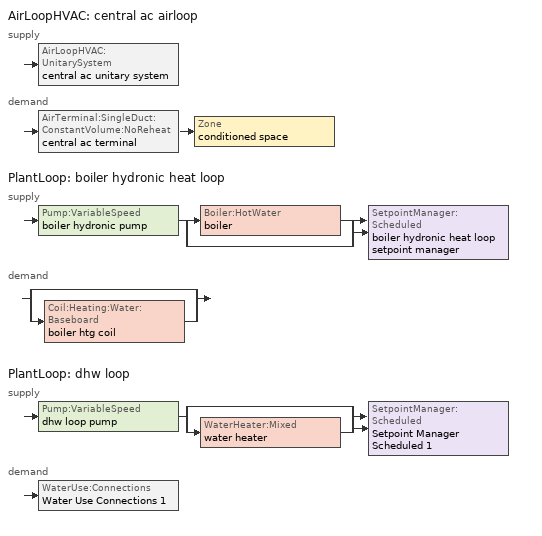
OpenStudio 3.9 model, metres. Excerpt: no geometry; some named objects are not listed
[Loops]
AirLoopHVAC 'central ac airloop'
 supply: AirLoopHVAC:UnitarySystem 'central ac unitary system'
 demand: AirTerminal:SingleDuct:ConstantVolume:NoReheat 'central ac terminal' > Zone 'conditioned space'
PlantLoop 'boiler hydronic heat loop'
 supply: Pump:VariableSpeed 'boiler hydronic pump' > split
  | Boiler:HotWater 'boiler'
  | bypass
  join > SetpointManager:Scheduled 'boiler hydronic heat loop setpoint manager'
 demand: split
  | bypass
  | Coil:Heating:Water:Baseboard 'boiler htg coil'
PlantLoop 'dhw loop'
 supply: Pump:VariableSpeed 'dhw loop pump' > split
  | bypass
  | WaterHeater:Mixed 'water heater'
  join > SetpointManager:Scheduled 'Setpoint Manager Scheduled 1'
 demand: WaterUse:Connections 'Water Use Connections 1'
[Sizing:Zone]
conditioned space: Zone Cooling Design Supply Air Temperature Input Method=SupplyAirTemperature; Zone Cooling Design Supply Air Temperature {C}=14; Zone Cooling Design Supply Air Temperature Difference {deltaC}=11.11; Zone Heating Design Supply Air Temperature Input Method=SupplyAirTemperature; Zone Heating Design Supply Air Temperature {C}=40; Zone Heating Design Supply Air Temperature Difference {deltaC}=11.11; Zone Cooling Design Supply Air Humidity Ratio {kg-H2O/kg-air}=0.0085; Zone Heating Design Supply Air Humidity Ratio {kg-H2O/kg-air}=0.008; Cooling Design Air Flow Method=DesignDay; Heating Design Air Flow Method=DesignDay; Account for Dedicated Outdoor Air System=No; Dedicated Outdoor Air System Control Strategy=NeutralSupplyAir; Dedicated Outdoor Air Low Setpoint Temperature for Design {C}=autosize; Dedicated Outdoor Air High Setpoint Temperature for Design {C}=autosize; Zone Load Sizing Method=Sensible Load Only No Latent Load; Zone Latent Cooling Design Supply Air Humidity Ratio Input Method=HumidityRatioDifference; Zone Cooling Design Supply Air Humidity Ratio Difference {kgWater/kgDryAir}=0.005; Zone Latent Heating Design Supply Air Humidity Ratio Input Method=HumidityRatioDifference; Zone Humidification Design Supply Air Humidity Ratio Difference {kgWater/kgDryAir}=0.005; Sizing Option=Coincident
[Zone equipment]
conditioned space: central ac terminal, boiler baseboard
[Coil:Cooling:DX:MultiSpeed]
central ac clg coil: Availability Schedule=Always On Discrete; Condenser Type=AirCooled; Minimum Outdoor Dry-Bulb Temperature for Compressor Operation {C}=-25; Apply Part Load Fraction to Speeds Greater than 1=No; Apply Latent Degradation to Speeds Greater than 1=No; Crankcase Heater Capacity {W}=50; Maximum Outdoor Dry-Bulb Temperature for Crankcase Heater Operation {C}=10; Basin Heater Capacity {W/K}=0; Basin Heater Setpoint Temperature {C}=2; Fuel Type=Electricity; Stage 1=Coil Cooling DX Multi Speed Stage Data 1; Stage 2=Coil Cooling DX Multi Speed Stage Data 2
[Coil:Cooling:DX:MultiSpeed:StageData] Rated Evaporator Fan Power Per Volume Flow Rate 2017 {W/(m3/s)}=773.3; Rated Evaporator Fan Power Per Volume Flow Rate 2023 {W/(m3/s)}=934.4; Nominal Time for Condensate Removal to Begin {s}=1000; Ratio of Initial Moisture Evaporation Rate and Steady State Latent Capacity=1.5; Maximum Cycling Rate {cycles/hr}=3; Latent Capacity Time Constant {s}=45; Rated Waste Heat Fraction of Power Input=0.2; Waste Heat Function of Temperature Curve=ConstantBiquadratic; Evaporative Condenser Effectiveness=0.9; Evaporative Condenser Air Flow Rate {m3/s}=autosize; Rated Evaporative Condenser Pump Power Consumption {W}=autosize
Name | Gross Rated Total Cooling Capacity {W} | Gross Rated Sensible Heat Ratio | Gross Rated Cooling COP {W/W} | Rated Air Flow Rate {m3/s} | Total Cooling Capacity Function of Temperature Curve | Total Cooling Capacity Function of Flow Fraction Curve | Energy Input Ratio Function of Temperature Curve | Energy Input Ratio Function of Flow Fraction Curve | Part Load Fraction Correlation Curve
Coil Cooling DX Multi Speed Stage Data 1 | 12934.3 | 0.805014 | 3.6031 | 0.698308 | Cool-CAP-fT1 | Cool-CAP-fFF1 | Cool-EIR-fT1 | Cool-EIR-fFF1 | Cool-PLF-fPLR1
Coil Cooling DX Multi Speed Stage Data 2 | 18014.4 | 0.729772 | 3.278821 | 0.811986 | Cool-CAP-fT2 | Cool-CAP-fFF2 | Cool-EIR-fT2 | Cool-EIR-fFF2 | Cool-PLF-fPLR2
[Fan:SystemModel]
central ac supply fan: Availability Schedule=Always On Discrete; Design Maximum Air Flow Rate {m3/s}=0.943895; Speed Control Method=Discrete; Electric Power Minimum Flow Rate Fraction=0.2; Design Pressure Rise {Pa}=500; Motor Efficiency=1; Motor In Air Stream Fraction=1; Design Electric Power Consumption {W}=autosize; Design Power Sizing Method=PowerPerFlow; Electric Power Per Unit Flow Rate {W/(m3/s)}=1059.44; Electric Power Per Unit Flow Rate Per Unit Pressure {W-s/m3-Pa}=1.66667; Fan Total Efficiency=0.7; Motor Loss Radiative Fraction=0; Speed Flow Fraction 1=0.86; Speed Electric Power Fraction 1=0.63606; Speed Flow Fraction 2=1; Speed Electric Power Fraction 2=1
[EnergyManagementSystem:Sensor]
Name | Output Variable or Output Meter Index Key | Output Variable or Output Meter
central_ac_supply_fan_s | central ac supply fan | Fan Electricity Energy
central_ac_clg_coil_s | central ac clg coil | Cooling Coil Total Cooling Energy
boiler_plr_s | boiler | Boiler Part Load Ratio
boiler_hydronic_pump_mfr_s | boiler hydronic pump | Pump Mass Flow Rate
boiler_hydronic_pump_s | boiler hydronic pump | Pump Electricity Energy
boiler_baseboard_s | boiler baseboard | Baseboard Total Heating Energy
water_heater_energy | water heater | Water Heater Electricity Rate
water_heater_on_cycle_parasitic | water heater | Water Heater On Cycle Parasitic Electricity Rate
water_heater_off_cycle_parasitic | water heater | Water Heater Off Cycle Parasitic Electricity Rate
fridge_tin_s; tin_s | conditioned space | Zone Mean Air Temperature
win_s | conditioned space | Zone Air Humidity Ratio
tout_s | conditioned space | Zone Outdoor Air Drybulb Temperature
central_ac_airloop_Fan_RTF_s | central ac supply fan | Fan Runtime Fraction Speed 1
central_ac_airloop_Fan_RTF_s_1 | central ac supply fan | Fan Runtime Fraction Speed 2
conditioned_space_htg_unmet_s | conditioned space | Zone Heating Setpoint Not Met Time
conditioned_space_clg_unmet_s | conditioned space | Zone Cooling Setpoint Not Met Time
[EnergyManagementSystem:Program]
infil_program: Set p_m = 0.14; Set p_s = 0.22; Set s_m = 270; Set s_s = 370; Set z_m = 9.99744; Set z_s = 4.8768; Set f_t = (((s_m/z_m)^p_m)*((z_s/s_s)^p_s)); Set Tdiff = tin_s-tout_s; Set dT = @Abs Tdiff; Set c = 0.0323; Set Cs = 0.0772; Set Cw = 0.09; Set n = 0.65; Set sft = (f_t*0.5); Set temp1 = ((c*Cw)*((sft*site_vw_s)^(2*n)))^2; Set Qinf = (((c*Cs*(dT^n))^2)+temp1)^0.5; Set Qinf = (@Max Qinf 0); Set mech_vent_house_fan_sensible_load_act = 0.0; Set mech_vent_house_fan_latent_load_act = 0.0; Set OASupInPb = out_pb_s; Set OASupInTemp = tout_s; Set OASupInW = out_wt_s; Set OASupRho = (@RhoAirFnPbTdbW OASupInPb OASupInTemp OASupInW); Set OASupCp = (@CpAirFnW OASupInW); Set OASupInEnth = (@HFnTdbW OASupInTemp OASupInW); Set ZoneTemp = tin_s; Set ZoneW = win_s; Set ZoneCp = (@CpAirFnW ZoneW); Set ZoneAirEnth = (@HFnTdbW ZoneTemp ZoneW); Set mech_vent_house_fan_cfis_act = 0.0; Set QWHV_cfis_sup = 0.0; Set QWHV_cfis_suppl_sup = 0.0; Set QWHV_cfis_suppl_exh = 0.0; Set Qrange = 0; Set Qbath = 0; Set Qdryer = 0; Set Qdryer = Qdryer + 0.00573 * clothes_dryer_exhaust_0_sch_s; Set QWHV_sup = 0.0; Set QWHV_exh = 0.0; Set Qsupply = QWHV_sup + QWHV_cfis_sup + QWHV_cfis_suppl_sup; Set Qexhaust = Qrange + Qbath + Qdryer + QWHV_exh + QWHV_cfis_suppl_exh; Set Qfan = (@Max Qexhaust Qsupply); Set Qducts = 0; Set Qducts = Qducts - central_ac_airloop_0_DuctImbalLkSupFanEquivCond; Set Qducts = Qducts + central_ac_airloop_0_DuctImbalLkExhFanEquivCond; If Qducts < 0; Set Qsupply = Qsupply - Qducts; Else; Set Qexhaust = Qexhaust + Qducts; EndIf; Set Qfan_with_ducts = (@Max Qexhaust Qsupply); Set Qimb = (@Abs (Qsupply - Qexhaust)); If Qinf + Qimb > 0; Set Qtot = Qfan_with_ducts + (Qinf^2) / (Qinf + Qimb); Else; Set Qtot = Qfan_with_ducts; EndIf; Set Qinf_adj = Qtot - Qfan; Set infil_flow_act = Qinf_adj; Set infil_program_Qinf = Qinf_adj; Set infil_program_Qfan = Qfan; Set Qload = Qfan; Set Effectiveness_Sens = 0.0; Set Effectiveness_Lat = 0.0; Set Fan_MFR = Qload * OASupRho; Set ZoneInEnth = OASupInEnth; Set ZoneInTemp = OASupInTemp; Set FanTotalToCond = Fan_MFR * (ZoneInEnth - ZoneAirEnth); Set FanSensToCond = Fan_MFR * ZoneCp * (ZoneInTemp - ZoneTemp); Set FanLatToCond = FanTotalToCond - FanSensToCond; Set mech_vent_house_fan_sensible_load_act = mech_vent_house_fan_sensible_load_act + FanSensToCond; Set mech_vent_house_fan_latent_load_act = mech_vent_house_fan_latent_load_act + FanLatToCond
[EnergyManagementSystem:ProgramCallingManager]
fridge_schedule_program_calling_manager: BeginZoneTimestepAfterInitHeatBalance; fridge_schedule_program
central_ac_airloop_0_duct_program_calling_manager: EndOfSystemTimestepAfterHVACReporting; central_ac_airloop_0_duct_program
natural_vent_program_calling_manager: BeginZoneTimestepAfterInitHeatBalance; natural_vent_program
crawlspace_vented_1_duct_leakage_imbalance_infil_program_calling_manager: BeginZoneTimestepAfterInitHeatBalance; crawlspace_vented_1_duct_leakage_imbalance_infil_program
infil_program_calling_manager: BeginZoneTimestepAfterInitHeatBalance; infil_program
unmet_hours_program_calling_manager: EndOfZoneTimestepBeforeZoneReporting; unmet_hours_program
total_loads_program_calling_manager: EndOfZoneTimestepAfterZoneReporting; total_loads_program
total_airflows_program_calling_manager: EndOfZoneTimestepAfterZoneReporting; total_airflows_program
[EnergyManagementSystem:OutputVariable] Type of Data in Variable=Summed; Update Frequency=SystemTimestep; Units=J
Name | EMS Variable | EMS Program or Subroutine
central ac supply fan disaggregate clg | central_ac_supply_fan_clg | central_ac_supply_fan_disaggregate_program
boiler hydronic pump disaggregate htg primary | boiler_hydronic_pump_primary_htg | boiler_hydronic_pump_disaggregate_program
[AirLoopHVAC:UnitarySystem]
central ac unitary system: Control Type=Load; Controlling Zone or Thermostat Location=conditioned space; Dehumidification Control Type=None; Availability Schedule=Always On Discrete; Supply Fan=central ac supply fan; Fan Placement=BlowThrough; Supply Air Fan Operating Mode Schedule=central ac auto fan schedule; DX Heating Coil Sizing Ratio=1; Cooling Coil=central ac clg coil; Use DOAS DX Cooling Coil=No; DOAS DX Cooling Coil Leaving Minimum Air Temperature {C}=2; Latent Load Control=SensibleOnlyLoadControl; Supply Air Flow Rate Method During Cooling Operation=SupplyAirFlowRate; Supply Air Flow Rate During Cooling Operation {m3/s}=0.943895; Supply Air Flow Rate Method During Heating Operation=SupplyAirFlowRate; Supply Air Flow Rate During Heating Operation {m3/s}=0; Supply Air Flow Rate Method When No Cooling or Heating is Required=SupplyAirFlowRate; Supply Air Flow Rate When No Cooling or Heating is Required {m3/s}=0; No Load Supply Air Flow Rate Control Set To Low Speed=Yes; Maximum Supply Air Temperature {C}=48.8889; Maximum Outdoor Dry-Bulb Temperature for Supplemental Heater Operation {C}=21; Ancilliary On-Cycle Electric Power {W}=0; Ancilliary Off-Cycle Electric Power {W}=0; Design Specification Multispeed Object=Unitary System Performance Multispeed 1
[UnitarySystemPerformance:Multispeed]
Unitary System Performance Multispeed 1: Single Mode Operation=No; No Load Supply Air Flow Rate Ratio=1; Heating Speed Supply Air Flow Ratio 1=autosize; Cooling Speed Supply Air Flow Ratio 1=0.86; Heating Speed Supply Air Flow Ratio 2=autosize; Cooling Speed Supply Air Flow Ratio 2=1
[AirLoopHVAC]
central ac airloop: Availability Schedule=Always On Discrete; Design Supply Air Flow Rate {m3/s}=0.943895; Design Return Air Flow Fraction of Supply Air Flow=1
[Sizing:System]
central ac airloop: Central Heating Maximum System Air Flow Ratio=0.3; Preheat Design Temperature {C}=7; Preheat Design Humidity Ratio {kg-H2O/kg-Air}=0.008; Precool Design Temperature {C}=12.8; Precool Design Humidity Ratio {kg-H2O/kg-Air}=0.008; Central Cooling Design Supply Air Temperature {C}=12.8; Central Heating Design Supply Air Temperature {C}=16.7; 100% Outdoor Air in Cooling=Yes; 100% Outdoor Air in Heating=Yes; Central Cooling Design Supply Air Humidity Ratio {kg-H2O/kg-Air}=0.0085; Zone Maximum Outdoor Air Fraction=1; Cooling Supply Air Flow Rate Per Floor Area {m3/s-m2}=0.00996765; Cooling Fraction of Autosized Cooling Supply Air Flow Rate=1; Cooling Supply Air Flow Rate Per Unit Cooling Capacity {m3/s-W}=3.94755e-05; Heating Supply Air Flow Rate Per Floor Area {m3/s-m2}=0.00996765; Heating Fraction of Autosized Heating Supply Air Flow Rate=1; Heating Fraction of Autosized Cooling Supply Air Flow Rate=1; Heating Supply Air Flow Rate Per Unit Heating Capacity {m3/s-W}=3.15882e-05; Cooling Design Capacity Method=CoolingDesignCapacity; Cooling Design Capacity {W}=autosize; Cooling Design Capacity Per Floor Area {W/m2}=234.7; Fraction of Autosized Cooling Design Capacity=1; Heating Design Capacity Method=HeatingDesignCapacity; Heating Design Capacity {W}=autosize; Heating Design Capacity Per Floor Area {W/m2}=157; Fraction of Autosized Heating Design Capacity=1; Central Cooling Capacity Control Method=OnOff; Occupant Diversity=autosize
[AirTerminal:SingleDuct:ConstantVolume:NoReheat]
central ac terminal: Availability Schedule=Always On Discrete; Maximum Air Flow Rate {m3/s}=0.943895
[PlantLoop] Fluid Type=Water; Glycol Concentration=0; Load Distribution Scheme=Optimal
Name | Plant Loop Volume {m3} | Maximum Loop Flow Rate {m3/s}
boiler hydronic heat loop | Autocalculate
dhw loop | 0.003 | 0.01
[Sizing:Plant] Loop Type=Heating; Sizing Option=NonCoincident; Zone Timesteps in Averaging Window=1; Coincident Sizing Factor Mode=None
Name | Design Loop Exit Temperature {C} | Loop Design Temperature Difference {deltaC}
boiler hydronic heat loop | 82.2222 | 11.1111
dhw loop | 52.6667 | 5.55556
[Pump:VariableSpeed] Motor Efficiency=0.85; Fraction of Motor Inefficiencies to Fluid Stream=0; Coefficient 1 of the Part Load Performance Curve=0; Coefficient 2 of the Part Load Performance Curve=1; Coefficient 3 of the Part Load Performance Curve=0; Coefficient 4 of the Part Load Performance Curve=0; Minimum Flow Rate {m3/s}=0; Pump Control Type=Intermittent; Skin Loss Radiative Fraction=0.5; Design Power Sizing Method=PowerPerFlowPerPressure; Design Electric Power per Unit Flow Rate {W/(m3/s)}=348701.1; Design Shaft Power per Unit Flow Rate per Unit Head {W-s/m3-Pa}=1.28205; Design Minimum Flow Rate Fraction=0
Name | Rated Flow Rate {m3/s} | Rated Pump Head {Pa} | Rated Power Consumption {W}
boiler hydronic pump | 0.0030649 | 20000 | 81.7308
dhw loop pump | 0.01 | 1 | 0
[Boiler:HotWater]
boiler: Fuel Type=NaturalGas; Nominal Capacity {W}=29307.1; Nominal Thermal Efficiency=0.92; Efficiency Curve Temperature Evaluation Variable=LeavingBoiler; Normalized Boiler Efficiency Curve=NonCondensingBoilerEff; Minimum Part Load Ratio=0; Maximum Part Load Ratio=1; Optimum Part Load Ratio=1; Water Outlet Upper Temperature Limit {C}=99.9; Boiler Flow Mode=LeavingSetpointModulated; On Cycle Parasitic Electric Load {W}=0; Off Cycle Parasitic Fuel Load {W}=0; Sizing Factor=1
[EnergyManagementSystem:InternalVariable]
Name | Internal Data Index Key | Internal Data Type
boiler_hydronic_pump_rated_mfr | boiler hydronic pump | Pump Maximum Mass Flow Rate
central_ac_airloop_max_sup_fan_mfr | central ac supply fan | Fan Maximum Mass Flow Rate
[EnergyManagementSystem:Actuator]
Name | Actuated Component | Actuated Component Type | Actuated Component Control Type
boiler_hydronic_pump_pressure_rise_act | boiler hydronic pump | Pump | Pump Pressure Rise
fridge_schedule_act | fridge schedule | Schedule:Constant | Schedule Value
central_ac_airloop_0_ZoneMixDZToCond_mix_act | central ac airloop_0 ZoneMixDZToCond mix | ZoneMixing | Air Exchange Flow Rate
central_ac_airloop_0_ZoneMixCondToDZ_mix_act | central ac airloop_0 ZoneMixCondToDZ mix | ZoneMixing | Air Exchange Flow Rate
natural_vent_flow_act | natural vent flow | Zone Infiltration | Air Exchange Flow Rate
whole_house_fan_flow_act | whole house fan flow | Zone Infiltration | Air Exchange Flow Rate
whole_house_fan_mix_act | whole house fan mix | ZoneMixing | Air Exchange Flow Rate
crawlspace_vented_1_duct_leakage_imbalance_infil_flow_act | crawlspace_vented 1 duct leakage imbalance infil flow | Zone Infiltration | Air Exchange Flow Rate
infil_flow_act | infil flow | Zone Infiltration | Air Exchange Flow Rate
[SetpointManager:Scheduled] Control Variable=Temperature
Name | Schedule
boiler hydronic heat loop setpoint manager | boiler hydronic heat supply setpoint
Setpoint Manager Scheduled 1 | dhw temp
[Coil:Heating:Water:Baseboard]
boiler htg coil: Heating Design Capacity Method=HeatingDesignCapacity; Heating Design Capacity {W}=29307.1; Heating Design Capacity Per Floor Area {W/m2}=0; Fraction of Autosized Heating Design Capacity=0.8; U-Factor Times Area Value {W/K}=2110.11; Maximum Water Flow Rate {m3/s}=0.00126249; Convergence Tolerance=0.001
[ZoneHVAC:Baseboard:Convective:Water]
boiler baseboard: Availability Schedule=Always On Discrete; Heating Coil=boiler htg coil
[WaterHeater:Mixed]
water heater: Tank Volume {m3}=0.136275; Setpoint Temperature Schedule=water heater setpoint; Deadband Temperature Difference {deltaC}=2; Maximum Temperature Limit {C}=99; Heater Control Type=Cycle; Heater Maximum Capacity {W}=5500.06; Heater Minimum Capacity {W}=0; Heater Fuel Type=Electricity; Heater Thermal Efficiency=1; Off Cycle Parasitic Fuel Consumption Rate {W}=0; Off Cycle Parasitic Fuel Type=Electricity; Off Cycle Parasitic Heat Fraction to Tank=0; On Cycle Parasitic Fuel Consumption Rate {W}=0; On Cycle Parasitic Fuel Type=Electricity; On Cycle Parasitic Heat Fraction to Tank=0; Ambient Temperature Indicator=ThermalZone; Ambient Temperature Thermal Zone=conditioned space; Off Cycle Loss Coefficient to Ambient Temperature {W/K}=0.704228; Off Cycle Loss Fraction to Thermal Zone=1; On Cycle Loss Coefficient to Ambient Temperature {W/K}=0.704228; On Cycle Loss Fraction to Thermal Zone=1; Use Side Effectiveness=1; Source Side Effectiveness=1; Use Side Design Flow Rate {m3/s}=autosize; Source Side Design Flow Rate {m3/s}=autosize; Indirect Water Heating Recovery Time {hr}=1.5; Source Side Flow Control Mode=IndirectHeatPrimarySetpoint
[WaterHeater:Sizing]
water heater: Design Mode=PeakDraw; Time Storage Can Meet Peak Draw {hr}=0.538503; Time for Tank Recovery {hr}=0; Nominal Tank Volume for Autosizing Plant Connections {m3}=1
[WaterUse:Connections]
Water Use Connections 1: Drain Water Heat Exchanger Type=None; Drain Water Heat Exchanger Destination=Plant; Water Use Equipment Name 1=dhw fixtures; Water Use Equipment Name 2=dhw distribution waste; Water Use Equipment Name 3=clothes washer; Water Use Equipment Name 4=dishwasher
[ElectricEquipment:Definition] Design Level Calculation Method=EquipmentLevel
Name | Design Level {W} | Fraction Latent | Fraction Radiant | Fraction Lost
clothes washer | 25.4328 | 0.03 | 0.162 | 0.7
dishwasher | 26.6217 | 0.3 | 0.18 | 0.4
[WaterUse:Equipment:Definition]
Name | Peak Flow Rate {m3/s} | Target Temperature Schedule
dhw fixtures | 4.51611e-06 | mixed water temperature schedule
dhw distribution waste | 9.59015e-07 | mixed water temperature schedule
clothes washer | 3.38404e-07
dishwasher | 2.99135e-07
[WaterUse:Equipment]
Name | Water Use Equipment Definition | Flow Rate Fraction Schedule
dhw fixtures | dhw fixtures | dhw fixtures schedule
dhw distribution waste | dhw distribution waste | dhw fixtures schedule
clothes washer | clothes washer | clothes washer schedule
dishwasher | dishwasher | dishwasher schedule
[AirLoopHVAC:ReturnPlenum]
Air Loop HVAC Return Plenum 1: ThermalZone=central ac airloop ret air zone
[EnergyManagementSystem:Subroutine]
central_ac_airloop_0_duct_subroutine: Set AH_MFR = central_ac_airloop_AH_MFR / 1; If AH_MFR > 0; Set AH_Tout = central_ac_airloop_AH_Tout; Set AH_Wout = central_ac_airloop_AH_Wout; Set RA_T = central_ac_airloop_RA_T; Set RA_W = central_ac_airloop_Ra_W; Set Fan_RTF = central_ac_airloop_Fan_RTF; Set DZ_T = central_ac_airloop_0_DZ_T; Set DZ_W = central_ac_airloop_0_DZ_W; Set AH_VFR = central_ac_airloop_AH_VFR / 1; Set h_SA = (@HFnTdbW AH_Tout AH_Wout); Set h_RA = (@HFnTdbW RA_T RA_W); Set h_fg = (@HfgAirFnWTdb AH_Wout AH_Tout); Set h_DZ = (@HFnTdbW DZ_T DZ_W); Set air_cp = 1006.0; Set f_sup = 0.035396 / (central_ac_airloop_max_sup_fan_mfr/1 * 1.0135); Set f_ret = 0.011799 / (central_ac_airloop_max_sup_fan_mfr/1 * 1.0135); Set sup_lk_mfr = f_sup * AH_MFR; Set ret_lk_mfr = f_ret * AH_MFR; Set SupTotLkToCond = sup_lk_mfr*(h_RA - h_SA); Set SupLatLkToCond = sup_lk_mfr*h_fg*(RA_W-AH_Wout); Set SupSensLkToCond = SupTotLkToCond-SupLatLkToCond; Set supply_ua = 48.776; Set eTm = 0-((Fan_RTF/(AH_MFR*air_cp))*supply_ua); Set t_sup = DZ_T+((AH_Tout-DZ_T)*(@Exp eTm)); Set SupCondToCond = AH_MFR*air_cp*(t_sup-AH_Tout); Set SupCondToDZ = 0-SupCondToCond; Set return_ua = 46.544; Set eTm = 0-((Fan_RTF/(AH_MFR*air_cp))*return_ua); Set t_ret = DZ_T+((RA_T-DZ_T)*(@Exp eTm)); Set RetCondToRP = AH_MFR*air_cp*(t_ret-RA_T); Set RetCondToDZ = 0-RetCondToRP; Set RetLatLkToRP = 0; Set RetSensLkToRP = ret_lk_mfr*air_cp*(DZ_T-RA_T); Set SupTotLkToDZ = sup_lk_mfr*(h_SA-h_DZ); Set SupLatLkToDZ = sup_lk_mfr*h_fg*(AH_Wout-DZ_W); Set SupSensLkToDZ = SupTotLkToDZ-SupLatLkToDZ; Set FracOutsideToCond = 1.0; Set FracOutsideToDZ = 0.0; Set FracCondToOutside = 0.0; Set FracDZToOutside = 1.0; Set FracDZToCond = 0.0; Set FracCondToDZ = 0.0; Set lk_imbal_vfr = @ABS(f_sup - f_ret) * AH_VFR; Set ImbalLkCondToDZ = lk_imbal_vfr * FracCondToDZ; Set ImbalLkDZToCond = lk_imbal_vfr * FracDZToCond; Set ImbalLkOutsideToCond = lk_imbal_vfr * FracOutsideToCond; Set ImbalLkOutsideToDZ = lk_imbal_vfr * FracOutsideToDZ; Set ImbalLkCondToOutside = lk_imbal_vfr * FracCondToOutside; Set ImbalLkDZToOutside = lk_imbal_vfr * FracDZToOutside; Else; Set SupLatLkToCond = 0; Set SupSensLkToCond = 0; Set SupCondToCond = 0; Set RetCondToRP = 0; Set RetLatLkToRP = 0; Set RetSensLkToRP = 0; Set RetCondToDZ = 0; Set SupCondToDZ = 0; Set SupLatLkToDZ = 0; Set SupSensLkToDZ = 0; Set ImbalLkCondToDZ = 0; Set ImbalLkDZToCond = 0; Set ImbalLkOutsideToCond = 0; Set ImbalLkOutsideToDZ = 0; Set ImbalLkCondToOutside = 0; Set ImbalLkDZToOutside = 0; EndIf; Set central_ac_airloop_0_SupLatLkToCond = SupLatLkToCond; Set central_ac_airloop_0_SupSensLkToCond = SupSensLkToCond; Set central_ac_airloop_0_SupCondToLv = SupCondToCond; Set central_ac_airloop_0_RetCondToRP = RetCondToRP; Set central_ac_airloop_0_RetLatLkToRP = RetLatLkToRP; Set central_ac_airloop_0_RetSensLkToRP = RetSensLkToRP; Set central_ac_airloop_0_RetCondToDZ = RetCondToDZ; Set central_ac_airloop_0_SupCondToDZ = SupCondToDZ; Set central_ac_airloop_0_SupLatLkToDZ = SupLatLkToDZ; Set central_ac_airloop_0_SupSensLkToDZ = SupSensLkToDZ; Set central_ac_airloop_0_ZoneMixCondToDZ = ImbalLkCondToDZ; Set central_ac_airloop_0_ZoneMixDZToCond = ImbalLkDZToCond; Set central_ac_airloop_0_DuctImbalLkSupFanEquivCond = ImbalLkCondToOutside; Set central_ac_airloop_0_DuctImbalLkExhFanEquivCond = ImbalLkOutsideToCond; Set central_ac_airloop_0_DuctImbalLkSupFanEquivDZ = ImbalLkDZToOutside; Set central_ac_airloop_0_DuctImbalLkExhFanEquivDZ = ImbalLkOutsideToDZ
[Schedule:Ruleset]
Name | Default Day Schedule
clothes washer schedule | clothes washer schedule default day
dishwasher schedule | dishwasher schedule default day
dhw fixtures schedule | dhw fixtures schedule default day
[Schedule:Day]
clothes washer schedule default day; dishwasher schedule default day; dhw fixtures schedule default day: 24, 0, 0
clothes washer schedule day: 1, 0, 0.104651, 2, 0, 0.0813953, 4, 0, 0.0465116, 5, 0, 0.0813953, 6, 0, 0.127907, 7, 0, 0.255814, 8, 0, 0.569767, 9, 0, 0.848837, 10, 0, 1, 11, 0, 0.976744, 12, 0, 0.872093, 13, 0, 0.77907, 14, 0, 0.697674, 15, 0, 0.569767, 16, 0, 0.593023, 17, 0, 0.581395, 21, 0, 0.569767, 22, 0, 0.546512, 23, 0, 0.372093, 24, 0, 0.197674
dishwasher schedule day: 1, 0, 0.135135, 2, 0, 0.0630631, 3, 0, 0.045045, 5, 0, 0.027027, 6, 0, 0.0900901, 7, 0, 0.18018, 8, 0, 0.279279, 9, 0, 0.522523, 10, 0, 0.585586, 11, 0, 0.504505, 12, 0, 0.432432, 13, 0, 0.378378, 14, 0, 0.414414, 15, 0, 0.324324, 17, 0, 0.342342, 18, 0, 0.441441, 19, 0, 0.783784, 20, 0, 1, 21, 0, 0.810811, 22, 0, 0.603604, 23, 0, 0.396396, 24, 0, 0.279279
dhw fixtures schedule day: 1, 0, 0.139535, 2, 0, 0.0697674, 3, 0, 0.0465116, 4, 0, 0.0581395, 5, 0, 0.116279, 6, 0, 0.395349, 7, 0, 0.906977, 8, 0, 1, 9, 0, 0.930233, 10, 0, 0.77907, 11, 0, 0.651163, 12, 0, 0.546512, 13, 0, 0.465116, 14, 0, 0.406977, 15, 0, 0.383721, 16, 0, 0.360465, 17, 0, 0.44186, 18, 0, 0.593023, 20, 0, 0.697674, 21, 0, 0.639535, 22, 0, 0.55814, 23, 0, 0.44186, 24, 0, 0.302326
[Schedule:Rule] Rule Order=0; Apply Sunday=Yes; Apply Monday=Yes; Apply Tuesday=Yes; Apply Wednesday=Yes; Apply Thursday=Yes; Apply Friday=Yes; Apply Saturday=Yes; Date Specification Type=DateRange; Start Month=1; Start Day=1; End Month=12; End Day=31
Name | Schedule Ruleset | Day Schedule
clothes washer schedule allday rule | clothes washer schedule | clothes washer schedule day
dishwasher schedule allday rule | dishwasher schedule | dishwasher schedule day
dhw fixtures schedule allday rule | dhw fixtures schedule | dhw fixtures schedule day
[Curve:Biquadratic]
Name | Coefficient1 Constant | Coefficient2 x | Coefficient3 x**2 | Coefficient4 y | Coefficient5 y**2 | Coefficient6 x*y | Minimum Value of x | Maximum Value of x | Minimum Value of y | Maximum Value of y
Cool-CAP-fT1 | 1.65879 | -0.083453 | 0.00342409 | 0.00243324 | -4.5036e-05 | -0.00053368 | -100 | 100 | -100 | 100
Cool-EIR-fT1 | -0.582916 | 0.158101 | -0.00439795 | -0.0203351 | 0.00107983 | -0.000639592 | -100 | 100 | -100 | 100
ConstantBiquadratic | 1 | 0 | 0 | 0 | 0 | 0 | 0 | 1 | 0 | 1
Cool-CAP-fT2 | 1.47274 | -0.0672218 | 0.0029199 | 5.16006e-05 | -2.97756e-05 | -0.000359086 | -100 | 100 | -100 | 100
Cool-EIR-fT2 | -0.488196 | 0.0991622 | -0.00236967 | 0.0195034 | 0.00042977 | -0.00109744 | -100 | 100 | -100 | 100
[Curve:Quadratic] Minimum Value of x=0
Name | Coefficient1 Constant | Coefficient2 x | Coefficient3 x**2 | Maximum Value of x | Minimum Curve Output | Maximum Curve Output
Cool-CAP-fFF1 | 0.65524 | 0.511655 | -0.166895 | 2 | 0 | 2
Cool-EIR-fFF1 | 1.63911 | -0.998954 | 0.359846 | 2 | 0 | 2
Cool-PLF-fPLR1; Cool-PLF-fPLR2 | 0.89 | 0.11 | 0 | 1 | 0.7 | 1
Cool-CAP-fFF2 | 0.618281 | 0.56906 | -0.187341 | 2 | 0 | 2
Cool-EIR-fFF2 | 1.57077 | -0.914152 | 0.343377 | 2 | 0 | 2
[Schedule:Constant]
Name | Value
Always On Discrete | 1
central ac auto fan schedule; fridge schedule | 0
boiler hydronic heat supply setpoint | 82.2222
dhw temp; water heater setpoint | 52.6667
mixed water temperature schedule | 40.5556
[Curve:Bicubic]
NonCondensingBoilerEff: Coefficient1 Constant=1.11172; Coefficient2 x=0.0786141; Coefficient3 x**2=-0.400426; Coefficient4 y=0; Coefficient5 y**2=-0.000156783; Coefficient6 x*y=0.0093846; Coefficient7 x**3=0.234258; Coefficient8 y**3=1.32927e-06; Coefficient9 x**2*y=-0.0044467; Coefficient10 x*y**2=-1.22498e-05; Minimum Value of x=0.1; Maximum Value of x=1; Minimum Value of y=20; Maximum Value of y=80
